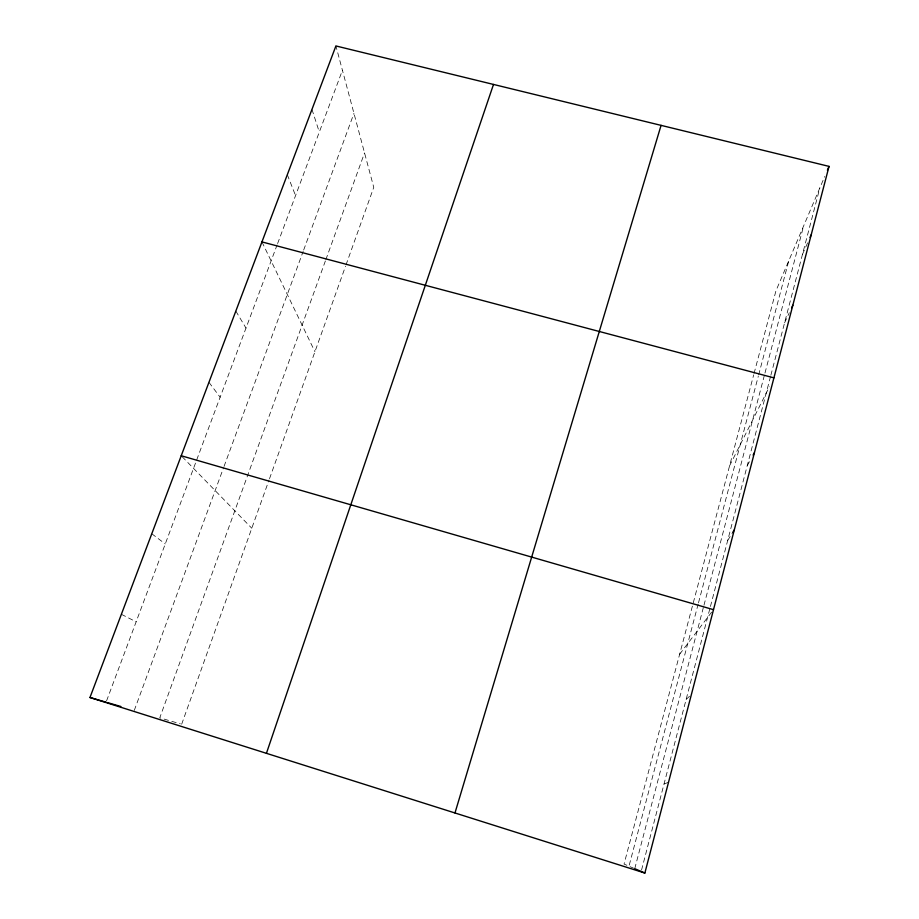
<?xml version="1.0" encoding="UTF-8"?>
<svg xmlns="http://www.w3.org/2000/svg" width="919" height="919" viewBox="0 0 919 919"><rect width="100%" height="100%" fill="white"/><g stroke="black" fill="none" stroke-linecap="round" stroke-linejoin="round"><path stroke-width="0.69" stroke-dasharray="4.59 3.45" d="M641.531 870.075L710.065 607.873M710.433 606.494L770.513 376.629M770.869 375.251L819.84 187.935M698.164 604.082L628.975 866.192L624.047 864.067L753.683 374.849M698.52 602.726L758.278 376.308M758.646 374.952L788.801 260.709M634.742 868.685L703.598 606.62M703.965 605.253L764.608 374.435M764.976 373.045L803.62 225.971M754.051 373.493L775.958 290.806L824.699 176.528M181.675 724.218L269.037 480.028M269.52 478.684L345.521 266.257M346.003 264.913L373.757 187.338L335.917 45.95M325.372 260.973L159.768 717.842L180.296 723.816M325.854 259.64L364.544 152.899M134.277 710.41L223.547 467.76M224.041 466.415L303.167 251.369M303.672 250.025L353.953 113.347M106.581 700.852L277.101 244.913M277.607 243.581L342.431 70.258M802.459 254.391L807.709 242.627M784.585 322.787L789.306 312.759M729.594 465.784L769.398 386.807M747.227 465.726L749.835 461.005M727.687 540.452L732.811 532.296M679.669 654.202L712.65 610.79M686.137 699.416L691.387 694.523M664.023 784.022L668.515 782.264M630.135 866.697L633.593 868.191M121.377 614.306L136.138 621.818M151.784 533.767L165.271 543.922M182.18 456.72L251.795 528.241M208.946 382.327L220.146 397.226M235.838 311.082L245.993 328.094M261.949 241.904L314.941 351.736M287.314 174.713L295.55 195.598M311.966 109.418L319.307 132.072"/><path stroke-width="1.38" d="M644.862 873.05L829.03 166.385L335.917 45.95L89.97 697.498L644.862 873.05L634.742 868.685M454.974 812.97L661.071 125.363M266.43 753.327L493.503 84.433M827.41 170.187L829.03 166.385M810.041 237.401L811.201 234.793M791.661 307.75L792.844 305.246M753.098 455.089L754.396 452.734M732.811 532.296L734.27 529.964M261.949 241.904L773.913 377.858M181.227 455.744L713.5 609.676M89.97 697.498L106.076 702.196M107.42 702.587L120.849 706.493"/></g></svg>
